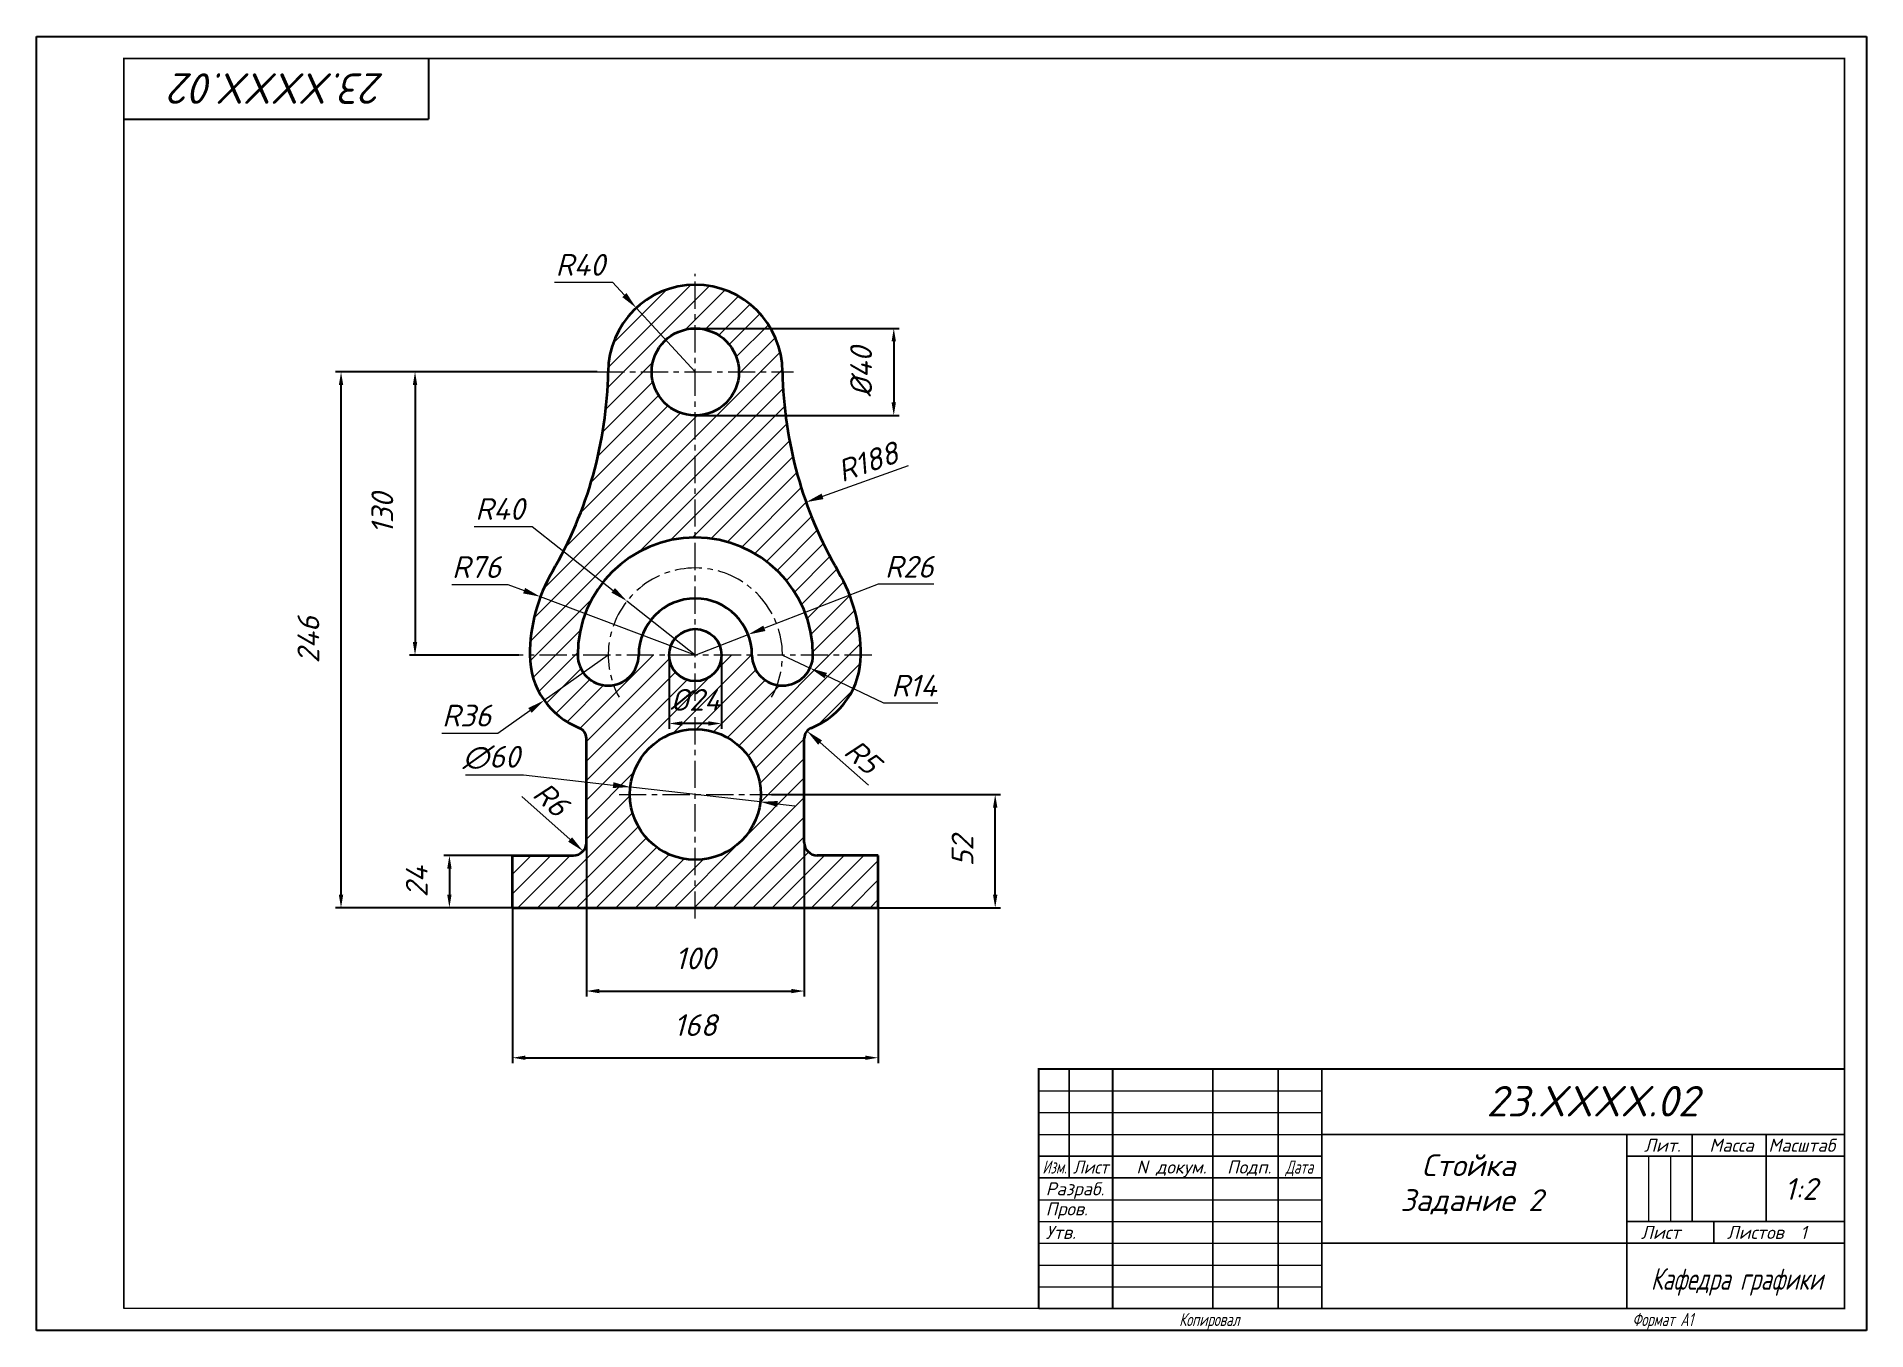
# Model space of a CAD drawing. Header units: millimetres. Extents: x 0 to 420, y 0 to 297.
import ezdxf
from ezdxf.enums import TextEntityAlignment as Align

# ---------------------------------------------------------------- set-up
doc = ezdxf.new("R2010")
doc.units = ezdxf.units.MM
doc.linetypes.add('CENTER', pattern=[2, 1.25, -0.25, 0.25, -0.25])
doc.layers.get('0').update_dxf_attribs({"lineweight": 15})
for name, color, linetype, lineweight in [('Осевая', 7, 'CENTER', 15), ('ОСН', 7, 'Continuous', 35), ('Размер', 7, 'Continuous', 18)]:
    doc.layers.add(name, color=color, linetype=linetype, lineweight=lineweight)
doc.styles.add('ESKD', font='isocpeur.ttf', dxfattribs={"oblique": 15})
doc.styles.get("Standard").update_dxf_attribs({"font": 'isocpeur.ttf', "oblique": 15})
doc.dimstyles.new('ESKD', dxfattribs={"dimtxt": 5, "dimasz": 4, "dimexe": 1.25, "dimexo": 0, "dimgap": 1.5, "dimtad": 3, "dimdec": 0, "dimlfac": 2, "dimdsep": 46, "dimtxsty": 'ESKD', "dimcen": 1.5, "dimdle": 1.25, "dimclrd": 256, "dimclre": 256, "dimclrt": 256, "dimazin": 2, "dimtfac": 0.766667, "dimtdec": 0, "dimtmove": 0, "dimatfit": 3, "dimtvp": 1.5, "dimtolj": 1, "dimtzin": 0, "dimlwd": -1, "dimlwe": -1, "dimarcsym": 0})
doc.dimstyles.new('ISO-25', dxfattribs={"dimtxt": 5, "dimasz": 3, "dimexe": 1.25, "dimexo": 0, "dimgap": 1.5, "dimtad": 0, "dimdec": 0, "dimlfac": 2, "dimzin": 0, "dimdsep": 46, "dimtxsty": 'ESKD', "dimcen": -3, "dimdle": 1.25, "dimadec": 0, "dimazin": 0, "dimtfac": 0.766667, "dimtdec": 0, "dimtofl": 0, "dimtmove": 2, "dimatfit": 3, "dimtvp": 1.5, "dimtolj": 1, "dimtzin": 0, "dimarcsym": 0})

# ---------------------------------------------------------------- blocks, each defined once
blk = doc.blocks.new('*D1')
at = {"layer": 'DEFPOINTS', "color": 0, "ltscale": 5, "transparency": 16777216}
for p in [(109.2, 97.02), (193.2, 97.02), (193.2, 62.59)]:
    blk.add_point(p, dxfattribs=at)
at = {"layer": 'Размер', "color": 0, "lineweight": -2, "ltscale": 5, "transparency": 16777216}
for p, q in [((109.2, 97.02), (109.2, 61.34)), ((193.2, 97.02), (193.2, 61.34)), ((112.2, 62.59), (190.2, 62.59))]:
    blk.add_line(p, q, dxfattribs=at)
at = {"layer": 'Размер', "color": 0, "ltscale": 5, "transparency": 16777216}
for points in [[(112.2, 63.09), (112.2, 62.09), (109.2, 62.59)], [(190.2, 63.09), (190.2, 62.09), (193.2, 62.59)]]:
    blk.add_solid(points, dxfattribs=at)
at = {"layer": 'Размер', "color": 0, "ltscale": 5, "transparency": 16777216, "insert": (151.2, 70.09), "char_height": 5, "attachment_point": 5, "style": 'ESKD'}
blk.add_mtext('\\A1;168', dxfattribs=at)
blk = doc.blocks.new('*D2')
at = {"layer": 'DEFPOINTS', "color": 0, "ltscale": 5, "transparency": 16777216}
for p in [(126.2, 112.02), (176.2, 112.02), (176.2, 77.9)]:
    blk.add_point(p, dxfattribs=at)
at = {"layer": 'Размер', "color": 0, "lineweight": -2, "ltscale": 5, "transparency": 16777216}
for p, q in [((126.2, 112.02), (126.2, 76.65)), ((176.2, 112.02), (176.2, 76.65)), ((129.2, 77.9), (173.2, 77.9))]:
    blk.add_line(p, q, dxfattribs=at)
at = {"layer": 'Размер', "color": 0, "ltscale": 5, "transparency": 16777216}
for points in [[(129.2, 78.4), (129.2, 77.4), (126.2, 77.9)], [(173.2, 78.4), (173.2, 77.4), (176.2, 77.9)]]:
    blk.add_solid(points, dxfattribs=at)
at = {"layer": 'Размер', "color": 0, "ltscale": 5, "transparency": 16777216, "insert": (151.2, 85.4), "char_height": 5, "attachment_point": 5, "style": 'ESKD'}
blk.add_mtext('\\A1;100', dxfattribs=at)
blk = doc.blocks.new('*D3')
at = {"layer": 'DEFPOINTS', "color": 0, "ltscale": 5, "transparency": 16777216}
for p in [(168.7, 123.02), (220.03, 123.02), (193.2, 97.02)]:
    blk.add_point(p, dxfattribs=at)
at = {"layer": 'Размер', "color": 0, "lineweight": -2, "ltscale": 5, "transparency": 16777216}
for p, q in [((168.7, 123.02), (221.28, 123.02)), ((220.03, 100.02), (220.03, 120.02)), ((193.2, 97.02), (221.28, 97.02))]:
    blk.add_line(p, q, dxfattribs=at)
at = {"layer": 'Размер', "color": 0, "ltscale": 5, "transparency": 16777216}
for points in [[(219.53, 120.02), (220.53, 120.02), (220.03, 123.02)], [(219.53, 100.02), (220.53, 100.02), (220.03, 97.02)]]:
    blk.add_solid(points, dxfattribs=at)
at = {"layer": 'Размер', "color": 0, "ltscale": 5, "transparency": 16777216, "insert": (212.53, 110.02), "char_height": 5, "attachment_point": 5, "rotation": 90, "style": 'ESKD'}
blk.add_mtext('\\A1;52', dxfattribs=at)
blk = doc.blocks.new('*D4')
at = {"layer": 'DEFPOINTS', "color": 0, "ltscale": 5, "transparency": 16777216}
for p in [(109.2, 109.02), (94.75, 97.02), (109.2, 97.02)]:
    blk.add_point(p, dxfattribs=at)
at = {"layer": 'Размер', "color": 0, "lineweight": -2, "ltscale": 5, "transparency": 16777216}
for p, q in [((109.2, 109.02), (93.5, 109.02)), ((94.75, 106.02), (94.75, 100.02)), ((109.2, 97.02), (93.5, 97.02))]:
    blk.add_line(p, q, dxfattribs=at)
at = {"layer": 'Размер', "color": 0, "ltscale": 5, "transparency": 16777216}
for points in [[(94.25, 106.02), (95.25, 106.02), (94.75, 109.02)], [(94.25, 100.02), (95.25, 100.02), (94.75, 97.02)]]:
    blk.add_solid(points, dxfattribs=at)
at = {"layer": 'Размер', "color": 0, "ltscale": 5, "transparency": 16777216, "insert": (87.25, 103.02), "char_height": 5, "attachment_point": 5, "rotation": 90, "style": 'ESKD'}
blk.add_mtext('\\A1;24', dxfattribs=at)
blk = doc.blocks.new('*D5')
at = {"layer": 'DEFPOINTS', "color": 0, "ltscale": 5, "transparency": 16777216}
for p in [(69.88, 220.02), (128.7, 220.02), (109.2, 97.02)]:
    blk.add_point(p, dxfattribs=at)
at = {"layer": 'Размер', "color": 0, "lineweight": -2, "ltscale": 5, "transparency": 16777216}
for p, q in [((128.7, 220.02), (68.63, 220.02)), ((69.88, 100.02), (69.88, 217.02)), ((109.2, 97.02), (68.63, 97.02))]:
    blk.add_line(p, q, dxfattribs=at)
at = {"layer": 'Размер', "color": 0, "ltscale": 5, "transparency": 16777216}
for points in [[(69.38, 217.02), (70.38, 217.02), (69.88, 220.02)], [(69.38, 100.02), (70.38, 100.02), (69.88, 97.02)]]:
    blk.add_solid(points, dxfattribs=at)
at = {"layer": 'Размер', "color": 0, "ltscale": 5, "transparency": 16777216, "insert": (62.38, 158.52), "char_height": 5, "attachment_point": 5, "rotation": 90, "style": 'ESKD'}
blk.add_mtext('\\A1;246', dxfattribs=at)
blk = doc.blocks.new('*D6')
at = {"layer": 'DEFPOINTS', "color": 0, "ltscale": 5, "transparency": 16777216}
for p in [(128.7, 220.02), (86.86, 155.02), (110.7, 155.02)]:
    blk.add_point(p, dxfattribs=at)
at = {"layer": 'Размер', "color": 0, "lineweight": -2, "ltscale": 5, "transparency": 16777216}
for p, q in [((128.7, 220.02), (85.61, 220.02)), ((86.86, 217.02), (86.86, 158.02)), ((110.7, 155.02), (85.61, 155.02))]:
    blk.add_line(p, q, dxfattribs=at)
at = {"layer": 'Размер', "color": 0, "ltscale": 5, "transparency": 16777216}
for points in [[(86.36, 217.02), (87.36, 217.02), (86.86, 220.02)], [(86.36, 158.02), (87.36, 158.02), (86.86, 155.02)]]:
    blk.add_solid(points, dxfattribs=at)
at = {"layer": 'Размер', "color": 0, "ltscale": 5, "transparency": 16777216, "insert": (79.36, 187.52), "char_height": 5, "attachment_point": 5, "rotation": 90, "style": 'ESKD'}
blk.add_mtext('\\A1;130', dxfattribs=at)
blk = doc.blocks.new('*D7')
at = {"layer": 'DEFPOINTS', "color": 0, "ltscale": 5, "transparency": 16777216}
for p in [(151.2, 230.02), (151.2, 210.02), (196.75, 210.02)]:
    blk.add_point(p, dxfattribs=at)
at = {"layer": 'Размер', "color": 0, "lineweight": -2, "ltscale": 5, "transparency": 16777216}
for p, q in [((151.2, 230.02), (198, 230.02)), ((196.75, 227.02), (196.75, 213.02)), ((151.2, 210.02), (198, 210.02))]:
    blk.add_line(p, q, dxfattribs=at)
at = {"layer": 'Размер', "color": 0, "ltscale": 5, "transparency": 16777216}
for points in [[(196.25, 227.02), (197.25, 227.02), (196.75, 230.02)], [(196.25, 213.02), (197.25, 213.02), (196.75, 210.02)]]:
    blk.add_solid(points, dxfattribs=at)
at = {"layer": 'Размер', "color": 0, "ltscale": 5, "transparency": 16777216, "insert": (189.25, 220.02), "char_height": 5, "attachment_point": 5, "rotation": 90, "style": 'ESKD'}
blk.add_mtext('\\A1;%%c40', dxfattribs=at)
blk = doc.blocks.new('*D8')
at = {"layer": 'DEFPOINTS', "color": 0, "ltscale": 5, "transparency": 16777216}
for p in [(145.2, 155.02), (157.2, 155.02), (145.2, 139.32)]:
    blk.add_point(p, dxfattribs=at)
at = {"layer": 'Размер', "color": 0, "lineweight": -2, "ltscale": 5, "transparency": 16777216}
for p, q in [((145.2, 155.02), (145.2, 138.07)), ((157.2, 155.02), (157.2, 138.07)), ((154.2, 139.32), (148.2, 139.32))]:
    blk.add_line(p, q, dxfattribs=at)
at = {"layer": 'Размер', "color": 0, "ltscale": 5, "transparency": 16777216}
for points in [[(148.2, 139.82), (148.2, 138.82), (145.2, 139.32)], [(154.2, 139.82), (154.2, 138.82), (157.2, 139.32)]]:
    blk.add_solid(points, dxfattribs=at)
at = {"layer": 'Размер', "color": 0, "ltscale": 5, "transparency": 16777216, "insert": (151.2, 144.74), "char_height": 5, "attachment_point": 5, "style": 'ESKD'}
blk.add_mtext('\\A1;%%c24', dxfattribs=at)
blk = doc.blocks.new('*D9')
at = {"layer": 'DEFPOINTS', "color": 0, "ltscale": 5, "transparency": 16777216}
for p in [(123.2, 112.02), (125.44, 110.02)]:
    blk.add_point(p, dxfattribs=at)
at = {"layer": 'Размер', "ltscale": 5, "transparency": 16777216}
blk.add_line((111.39, 122.57), (122.46, 112.69), dxfattribs=at)
blk.add_solid([(122.9, 113.19), (122.01, 112.19), (125.44, 110.02)], dxfattribs=at)
at = {"layer": 'Размер', "ltscale": 5, "transparency": 16777216, "insert": (118.09, 121.95), "char_height": 5, "attachment_point": 5, "rotation": 318.2302, "style": 'ESKD'}
blk.add_mtext('\\A1;R6', dxfattribs=at)
blk = doc.blocks.new('*D10')
at = {"layer": 'DEFPOINTS', "color": 0, "ltscale": 5, "transparency": 16777216}
for p in [(176.83, 137.6), (178.7, 135.94)]:
    blk.add_point(p, dxfattribs=at)
at = {"layer": 'Размер', "ltscale": 5, "transparency": 16777216}
blk.add_line((190.96, 125.14), (179.83, 134.95), dxfattribs=at)
blk.add_solid([(180.27, 135.45), (179.39, 134.45), (176.83, 137.6)], dxfattribs=at)
at = {"layer": 'Размер', "ltscale": 5, "transparency": 16777216, "insert": (189.54, 131.72), "char_height": 5, "attachment_point": 5, "rotation": 318.5841, "style": 'ESKD'}
blk.add_mtext('\\A1;R5', dxfattribs=at)
blk = doc.blocks.new('*D11')
at = {"layer": 'DEFPOINTS', "color": 0, "ltscale": 5, "transparency": 16777216}
for p in [(131.2, 155.02), (116.5, 144.63)]:
    blk.add_point(p, dxfattribs=at)
at = {"layer": 'Размер', "ltscale": 5, "transparency": 16777216}
for p, q in [((131.2, 155.02), (116.5, 144.63)), ((105.89, 137.13), (113.24, 142.32)), ((93.05, 137.13), (105.89, 137.13))]:
    blk.add_line(p, q, dxfattribs=at)
blk.add_solid([(112.85, 142.87), (113.62, 141.78), (116.5, 144.63)], dxfattribs=at)
at = {"layer": 'Размер', "ltscale": 5, "transparency": 16777216, "insert": (98.72, 141.13), "char_height": 5, "attachment_point": 5, "style": 'ESKD'}
blk.add_mtext('\\A1;R36', dxfattribs=at)
blk = doc.blocks.new('*D12')
at = {"layer": 'DEFPOINTS', "color": 0, "ltscale": 5, "transparency": 16777216}
for p in [(136.3, 124.72), (166.11, 121.32)]:
    blk.add_point(p, dxfattribs=at)
at = {"layer": 'Размер', "ltscale": 5, "transparency": 16777216}
for p, q in [((98.43, 127.52), (111.77, 127.52)), ((111.77, 127.52), (132.32, 125.18)), ((166.11, 121.32), (136.3, 124.72)), ((170.08, 120.87), (174.05, 120.42))]:
    blk.add_line(p, q, dxfattribs=at)
for points in [[(132.4, 125.84), (132.25, 124.51), (136.3, 124.72)], [(170.15, 121.53), (170, 120.21), (166.11, 121.32)]]:
    blk.add_solid(points, dxfattribs=at)
at = {"layer": 'Размер', "ltscale": 5, "transparency": 16777216, "insert": (104.35, 131.52), "char_height": 5, "attachment_point": 5, "style": 'ESKD'}
blk.add_mtext('\\A1;∅60', dxfattribs=at)
blk = doc.blocks.new('*D13')
at = {"layer": 'DEFPOINTS', "color": 0, "ltscale": 5, "transparency": 16777216}
for p in [(137.63, 234.72), (151.2, 220.02)]:
    blk.add_point(p, dxfattribs=at)
at = {"layer": 'Размер', "ltscale": 5, "transparency": 16777216}
for p, q in [((118.87, 240.6), (132.21, 240.6)), ((132.21, 240.6), (134.92, 237.66)), ((151.2, 220.02), (137.63, 234.72))]:
    blk.add_line(p, q, dxfattribs=at)
blk.add_solid([(135.41, 238.11), (134.43, 237.2), (137.63, 234.72)], dxfattribs=at)
at = {"layer": 'Размер', "ltscale": 5, "transparency": 16777216, "insert": (124.79, 244.6), "char_height": 5, "attachment_point": 5, "style": 'ESKD'}
blk.add_mtext('\\A1;R40', dxfattribs=at)
blk = doc.blocks.new('*D14')
at = {"layer": 'DEFPOINTS', "color": 0, "ltscale": 5, "transparency": 16777216}
for p in [(265.38, 221.64), (176.62, 190.12)]:
    blk.add_point(p, dxfattribs=at)
at = {"layer": 'Размер', "ltscale": 5, "transparency": 16777216}
blk.add_line((200.03, 198.43), (180.39, 191.46), dxfattribs=at)
blk.add_solid([(180.17, 192.09), (180.61, 190.83), (176.62, 190.12)], dxfattribs=at)
at = {"layer": 'Размер', "ltscale": 5, "transparency": 16777216, "insert": (190.75, 199.38), "char_height": 5, "attachment_point": 5, "rotation": 19.5525, "style": 'ESKD'}
blk.add_mtext('\\A1;R188', dxfattribs=at)
blk = doc.blocks.new('*D15')
at = {"layer": 'DEFPOINTS', "color": 0, "ltscale": 5, "transparency": 16777216}
for p in [(115.64, 168.41), (151.2, 155.02)]:
    blk.add_point(p, dxfattribs=at)
at = {"layer": 'Размер', "ltscale": 5, "transparency": 16777216}
for p, q in [((95.31, 171.23), (108.15, 171.23)), ((108.15, 171.23), (111.89, 169.82)), ((151.2, 155.02), (115.64, 168.41))]:
    blk.add_line(p, q, dxfattribs=at)
blk.add_solid([(112.13, 170.44), (111.66, 169.19), (115.64, 168.41)], dxfattribs=at)
at = {"layer": 'Размер', "ltscale": 5, "transparency": 16777216, "insert": (100.98, 175.23), "char_height": 5, "attachment_point": 5, "style": 'ESKD'}
blk.add_mtext('\\A1;R76', dxfattribs=at)
blk = doc.blocks.new('*D16')
at = {"layer": 'DEFPOINTS', "color": 0, "ltscale": 5, "transparency": 16777216}
for p in [(135.5, 167.41), (151.2, 155.02)]:
    blk.add_point(p, dxfattribs=at)
at = {"layer": 'Размер', "ltscale": 5, "transparency": 16777216}
for p, q in [((100.41, 184.56), (113.74, 184.56)), ((113.74, 184.56), (132.36, 169.88)), ((151.2, 155.02), (135.5, 167.41))]:
    blk.add_line(p, q, dxfattribs=at)
blk.add_solid([(132.77, 170.41), (131.94, 169.36), (135.5, 167.41)], dxfattribs=at)
at = {"layer": 'Размер', "ltscale": 5, "transparency": 16777216, "insert": (106.33, 188.56), "char_height": 5, "attachment_point": 5, "style": 'ESKD'}
blk.add_mtext('\\A1;R40', dxfattribs=at)
blk = doc.blocks.new('*D17')
at = {"layer": 'DEFPOINTS', "color": 0, "ltscale": 5, "transparency": 16777216}
for p in [(163.32, 159.73), (151.2, 155.02)]:
    blk.add_point(p, dxfattribs=at)
at = {"layer": 'Размер', "ltscale": 5, "transparency": 16777216}
for p, q in [((193.14, 171.3), (167.05, 161.17)), ((205.98, 171.3), (193.14, 171.3)), ((151.2, 155.02), (163.32, 159.73))]:
    blk.add_line(p, q, dxfattribs=at)
blk.add_solid([(166.81, 161.79), (167.29, 160.55), (163.32, 159.73)], dxfattribs=at)
at = {"layer": 'Размер', "ltscale": 5, "transparency": 16777216, "insert": (200.31, 175.3), "char_height": 5, "attachment_point": 5, "style": 'ESKD'}
blk.add_mtext('\\A1;R26', dxfattribs=at)
blk = doc.blocks.new('*D18')
at = {"layer": 'DEFPOINTS', "color": 0, "ltscale": 5, "transparency": 16777216}
for p in [(171.2, 155.02), (177.53, 152.03)]:
    blk.add_point(p, dxfattribs=at)
at = {"layer": 'Размер', "ltscale": 5, "transparency": 16777216}
for p, q in [((171.2, 155.02), (177.53, 152.03)), ((194.49, 144), (181.14, 150.32)), ((206.83, 144), (194.49, 144))]:
    blk.add_line(p, q, dxfattribs=at)
blk.add_solid([(181.43, 150.92), (180.86, 149.71), (177.53, 152.03)], dxfattribs=at)
at = {"layer": 'Размер', "ltscale": 5, "transparency": 16777216, "insert": (201.41, 148), "char_height": 5, "attachment_point": 5, "style": 'ESKD'}
blk.add_mtext('\\A1;R14', dxfattribs=at)

msp = doc.modelspace()

# ---------------------------------------------------------------- hatches: boundary and pattern name
at = {"ltscale": 5}
h = msp.add_hatch(dxfattribs=at)
h.set_pattern_fill('ANSI31', color=256, style=0)
h.paths.add_polyline_path([(171.2, 220.02), (161.2, 220.02, -0.414214), (151.2, 210.02), (151.2, 182.02, -0.414214), (178.2, 155.02), (189.2, 155.02, 0.132766), (184.03, 174.17, -0.128462)])
h.paths.add_polyline_path([(151.2, 210.02, -0.414214), (141.2, 220.02), (131.2, 220.02, -0.128462), (118.38, 174.17, 0.132766), (113.2, 155.02), (124.2, 155.02, -0.414214), (151.2, 182.02)])
h.paths.add_polyline_path([(151.2, 230.02), (151.2, 240.02, 0.414214), (131.2, 220.02), (141.2, 220.02, -0.414214)])
h.paths.add_polyline_path([(151.2, 240.02), (151.2, 230.02, -0.414214), (161.2, 220.02), (171.2, 220.02, 0.414214)])
h.paths.add_polyline_path([(151.2, 149.02, -0.414214), (145.2, 155.02), (138.2, 155.02, -1), (124.2, 155.02), (113.2, 155.02, 0.308308), (124.62, 138.27, -0.308308), (126.2, 135.94), (126.2, 112.02, -0.414214), (123.2, 109.02), (109.2, 109.02), (109.2, 97.02), (151.2, 97.02), (151.2, 108.02, -0.414214), (136.2, 123.02, -0.414214), (151.2, 138.02)])
h.paths.add_polyline_path([(189.2, 155.02), (178.2, 155.02, -1), (164.2, 155.02), (157.2, 155.02, -0.414214), (151.2, 149.02), (151.2, 138.02, -0.414214), (166.2, 123.02, -0.414214), (151.2, 108.02), (151.2, 97.02), (193.2, 97.02), (193.2, 109.02), (179.2, 109.02, -0.414214), (176.2, 112.02), (176.2, 135.94, -0.308308), (177.79, 138.27, 0.308308)])
h.paths.add_polyline_path([(143.78, 148.49), (158.62, 148.49), (158.62, 140.99), (143.78, 140.99)], flags=9)

# ---------------------------------------------------------------- linework, layer by layer
for p, q in [((230, 55), (295, 55)), ((230, 50), (295, 50)), ((230, 45), (295, 45)), ((370, 40), (370, 25)), ((370, 40), (370, 25)), ((375, 40), (375, 25)), ((375, 40), (375, 25)), ((230, 30), (295, 30)), ((230, 25), (295, 25)), ((230, 20), (295, 20)), ((230, 15), (295, 15)), ((230, 10), (295, 10)), ((230, 5), (20, 5))]:
    msp.add_line(p, q)
at = {"const_width": 0.4}
for points in [[(20, 5), (20, 292), (415, 292), (415, 5), (230, 5)], [(90, 292), (90, 278)], [(20, 278), (90, 278)], [(230, 5), (230, 60), (415, 60)], [(237, 35), (237, 60)], [(247, 5), (247, 60)], [(270, 5), (270, 60)], [(285, 60), (285, 5)], [(295, 5), (295, 60)], [(295, 45), (415, 45)], [(365, 45), (365, 5)], [(380, 45), (380, 25)], [(380, 45), (380, 25)], [(397, 45), (397, 25)], [(397, 45), (397, 25)], [(230, 40), (295, 40)], [(365, 40), (415, 40)], [(365, 40), (415, 40)], [(230, 35), (295, 35)], [(365, 25), (415, 25)], [(365, 25), (415, 25)], [(385, 25), (385, 20)], [(385, 25), (385, 20)], [(295, 20), (415, 20)]]:
    msp.add_lwpolyline(points, dxfattribs=at)
at = {"layer": 'DEFPOINTS'}
for p, q in [((0, 297), (420, 297)), ((0, 0), (0, 297)), ((420, 297), (420, 0)), ((420, 0), (0, 0))]:
    msp.add_line(p, q, dxfattribs=at)
at = {"layer": 'Осевая', "ltscale": 5}
for p, q in [((151.2, 94.52), (151.2, 242.52)), ((128.7, 220.02), (173.7, 220.02)), ((191.7, 155.02), (110.7, 155.02)), ((133.7, 123.02), (168.7, 123.02))]:
    msp.add_line(p, q, dxfattribs=at)
msp.add_arc((151.2, 155.02), 20, 331.045, 208.955, dxfattribs=at)
at = {"layer": 'ОСН', "ltscale": 5}
for p, q in [((126.2, 112.02), (126.2, 135.94)), ((176.2, 112.02), (176.2, 135.94)), ((109.2, 97.02), (109.2, 109.02)), ((109.2, 109.02), (123.2, 109.02)), ((193.2, 109.02), (179.2, 109.02)), ((193.2, 97.02), (193.2, 109.02)), ((109.2, 97.02), (193.2, 97.02))]:
    msp.add_line(p, q, dxfattribs=at)
for centre, radius in [((151.2, 220.02), 10), ((151.2, 155.02), 6), ((151.2, 123.02), 15)]:
    msp.add_circle(centre, radius, dxfattribs=at)
for centre, radius, start, end in [((151.2, 220.02), 20, 0, 180), ((37.02, 221.64), 94.19, 329.7426, 359.0147), ((265.38, 221.64), 94.19, 180.9853, 210.2574), ((151.2, 155.02), 27, 0, 180), ((151.2, 155.02), 38, 149.7274, 180), ((151.2, 155.02), 38, 0, 30.2726), ((151.2, 155.02), 13, 0, 180), ((131.2, 155.02), 18, 180, 248.5399), ((131.2, 155.02), 7, 180, 0), ((171.2, 155.02), 7, 180, 0), ((171.2, 155.02), 18, 291.4601, 0), ((123.7, 135.94), 2.5, 0, 68.5399), ((178.7, 135.94), 2.5, 111.4601, 180), ((123.2, 112.02), 3, 270, 0), ((179.2, 112.02), 3, 180, 270)]:
    msp.add_arc(centre, radius, start, end, dxfattribs=at)

# ---------------------------------------------------------------- texts
at = {"oblique": 15}
msp.add_text('23.XXXX.02', height=7, rotation=180, dxfattribs=at).set_placement((79.92, 288.57))
for s, height, p in [('23.XXXX.02', 7, (332.79, 49.11)), ('Лит.', 3, (368.96, 41)), ('Масса', 3, (383.96, 41)), ('Масштаб', 3, (397.5, 41)), ('N докум.', 3, (252.44, 36)), ('Подп.', 3, (273.25, 36)), ('Стойка', 5, (317.92, 35.41)), ('Разраб.', 3, (231.63, 31)), ('Пров.', 3, (231.63, 26.4)), ('Задание 2', 5, (313.02, 27.41)), ('Утв.', 3, (231.63, 21)), ('Лист', 3, (368.26, 21)), ('Листов  1', 3, (387.96, 21))]:
    msp.add_text(s, height=height, dxfattribs=at).set_placement(p)
for s, height, width, p in [('Изм.', 3, 0.7, (230.86, 36)), ('Лист', 3, 0.9, (237.89, 36)), ('Дата', 3, 0.7, (286.68, 36)), ('Кафедра графики', 5, 0.7, (370.52, 9.32)), ('Копировал', 3, 0.7, (262.26, 1)), ('Формат А1', 3, 0.7, (366.26, 1))]:
    msp.add_text(s, height=height, dxfattribs=dict(at, width=width)).set_placement(p)
msp.add_text('1:2', height=5, dxfattribs=at).set_placement((404.96, 29.97), align=Align.CENTER)

# ---------------------------------------------------------------- dimensions: what is measured, and where the dimension line sits
at = {"layer": 'Размер', "ltscale": 5}
for center, mpoint, picture, middle in [((151.2, 220.02), (137.63, 234.72), '*D13', (124.79, 244.6)), ((151.2, 155.02), (115.64, 168.41), '*D15', (100.98, 175.23)), ((131.2, 155.02), (116.5, 144.63), '*D11', (98.72, 141.13))]:
    dim = msp.add_radius_dim(center=center, mpoint=mpoint, dimstyle='ESKD', override={"dimtoh": 1}, dxfattribs=at)
    dim.commit()
    dim.dimension.update_dxf_attribs({"geometry": picture, "text_midpoint": middle})
dim = msp.add_linear_dim(base=(196.75, 210.02), p1=(151.2, 230.02), p2=(151.2, 210.02), angle=90, text='%%c<>', dimstyle='ISO-25', dxfattribs=at)
dim.commit()
dim.dimension.update_dxf_attribs({"geometry": '*D7', "text_midpoint": (189.25, 220.02)})
for base, p1, p2, picture, middle in [((69.88, 220.02), (109.2, 97.02), (128.7, 220.02), '*D5', (62.38, 158.52)), ((86.86, 155.02), (128.7, 220.02), (110.7, 155.02), '*D6', (79.36, 187.52)), ((220.03, 123.02), (193.2, 97.02), (168.7, 123.02), '*D3', (212.53, 110.02)), ((94.75, 97.02), (109.2, 109.02), (109.2, 97.02), '*D4', (87.25, 103.02))]:
    dim = msp.add_linear_dim(base=base, p1=p1, p2=p2, angle=90, dimstyle='ISO-25', dxfattribs=at)
    dim.commit()
    dim.dimension.update_dxf_attribs({"geometry": picture, "text_midpoint": middle})
for center, mpoint, picture, middle in [((265.38, 221.64), (176.62, 190.12), '*D14', (192.09, 195.61)), ((178.7, 135.94), (176.83, 137.6), '*D10', (186.89, 128.72)), ((123.2, 112.02), (125.44, 110.02), '*D9', (115.43, 118.96))]:
    dim = msp.add_radius_dim(center=center, mpoint=mpoint, dimstyle='ESKD', dxfattribs=at)
    dim.commit()
    dim.dimension.update_dxf_attribs({"geometry": picture, "text_midpoint": middle, "dimtype": 164})
for center, mpoint, picture, middle in [((151.2, 155.02), (135.5, 167.41), '*D16', (106.33, 184.56)), ((151.2, 155.02), (163.32, 159.73), '*D17', (200.31, 171.3)), ((171.2, 155.02), (177.53, 152.03), '*D18', (201.41, 144))]:
    dim = msp.add_radius_dim(center=center, mpoint=mpoint, dimstyle='ESKD', override={"dimtoh": 1}, dxfattribs=at)
    dim.commit()
    dim.dimension.update_dxf_attribs({"geometry": picture, "text_midpoint": middle, "dimtype": 164})
dim = msp.add_linear_dim(base=(145.2, 139.32), p1=(157.2, 155.02), p2=(145.2, 155.02), text='%%c<>', dimstyle='ISO-25', dxfattribs=at)
dim.commit()
dim.dimension.update_dxf_attribs({"geometry": '*D8', "text_midpoint": (151.2, 144.74), "dimtype": 160})
dim = msp.add_diameter_dim_2p(p1=(166.11, 121.32), p2=(136.3, 124.72), dimstyle='ESKD', override={"dimtoh": 1}, dxfattribs=at)
dim.commit()
dim.dimension.update_dxf_attribs({"geometry": '*D12', "text_midpoint": (111.77, 127.52), "dimtype": 163})
for base, p1, p2, picture, middle in [((176.2, 77.9), (126.2, 112.02), (176.2, 112.02), '*D2', (151.2, 85.4)), ((193.2, 62.59), (109.2, 97.02), (193.2, 97.02), '*D1', (151.2, 70.09))]:
    dim = msp.add_linear_dim(base=base, p1=p1, p2=p2, dimstyle='ISO-25', dxfattribs=at)
    dim.commit()
    dim.dimension.update_dxf_attribs({"geometry": picture, "text_midpoint": middle})

doc.saveas('drawing.dxf')
